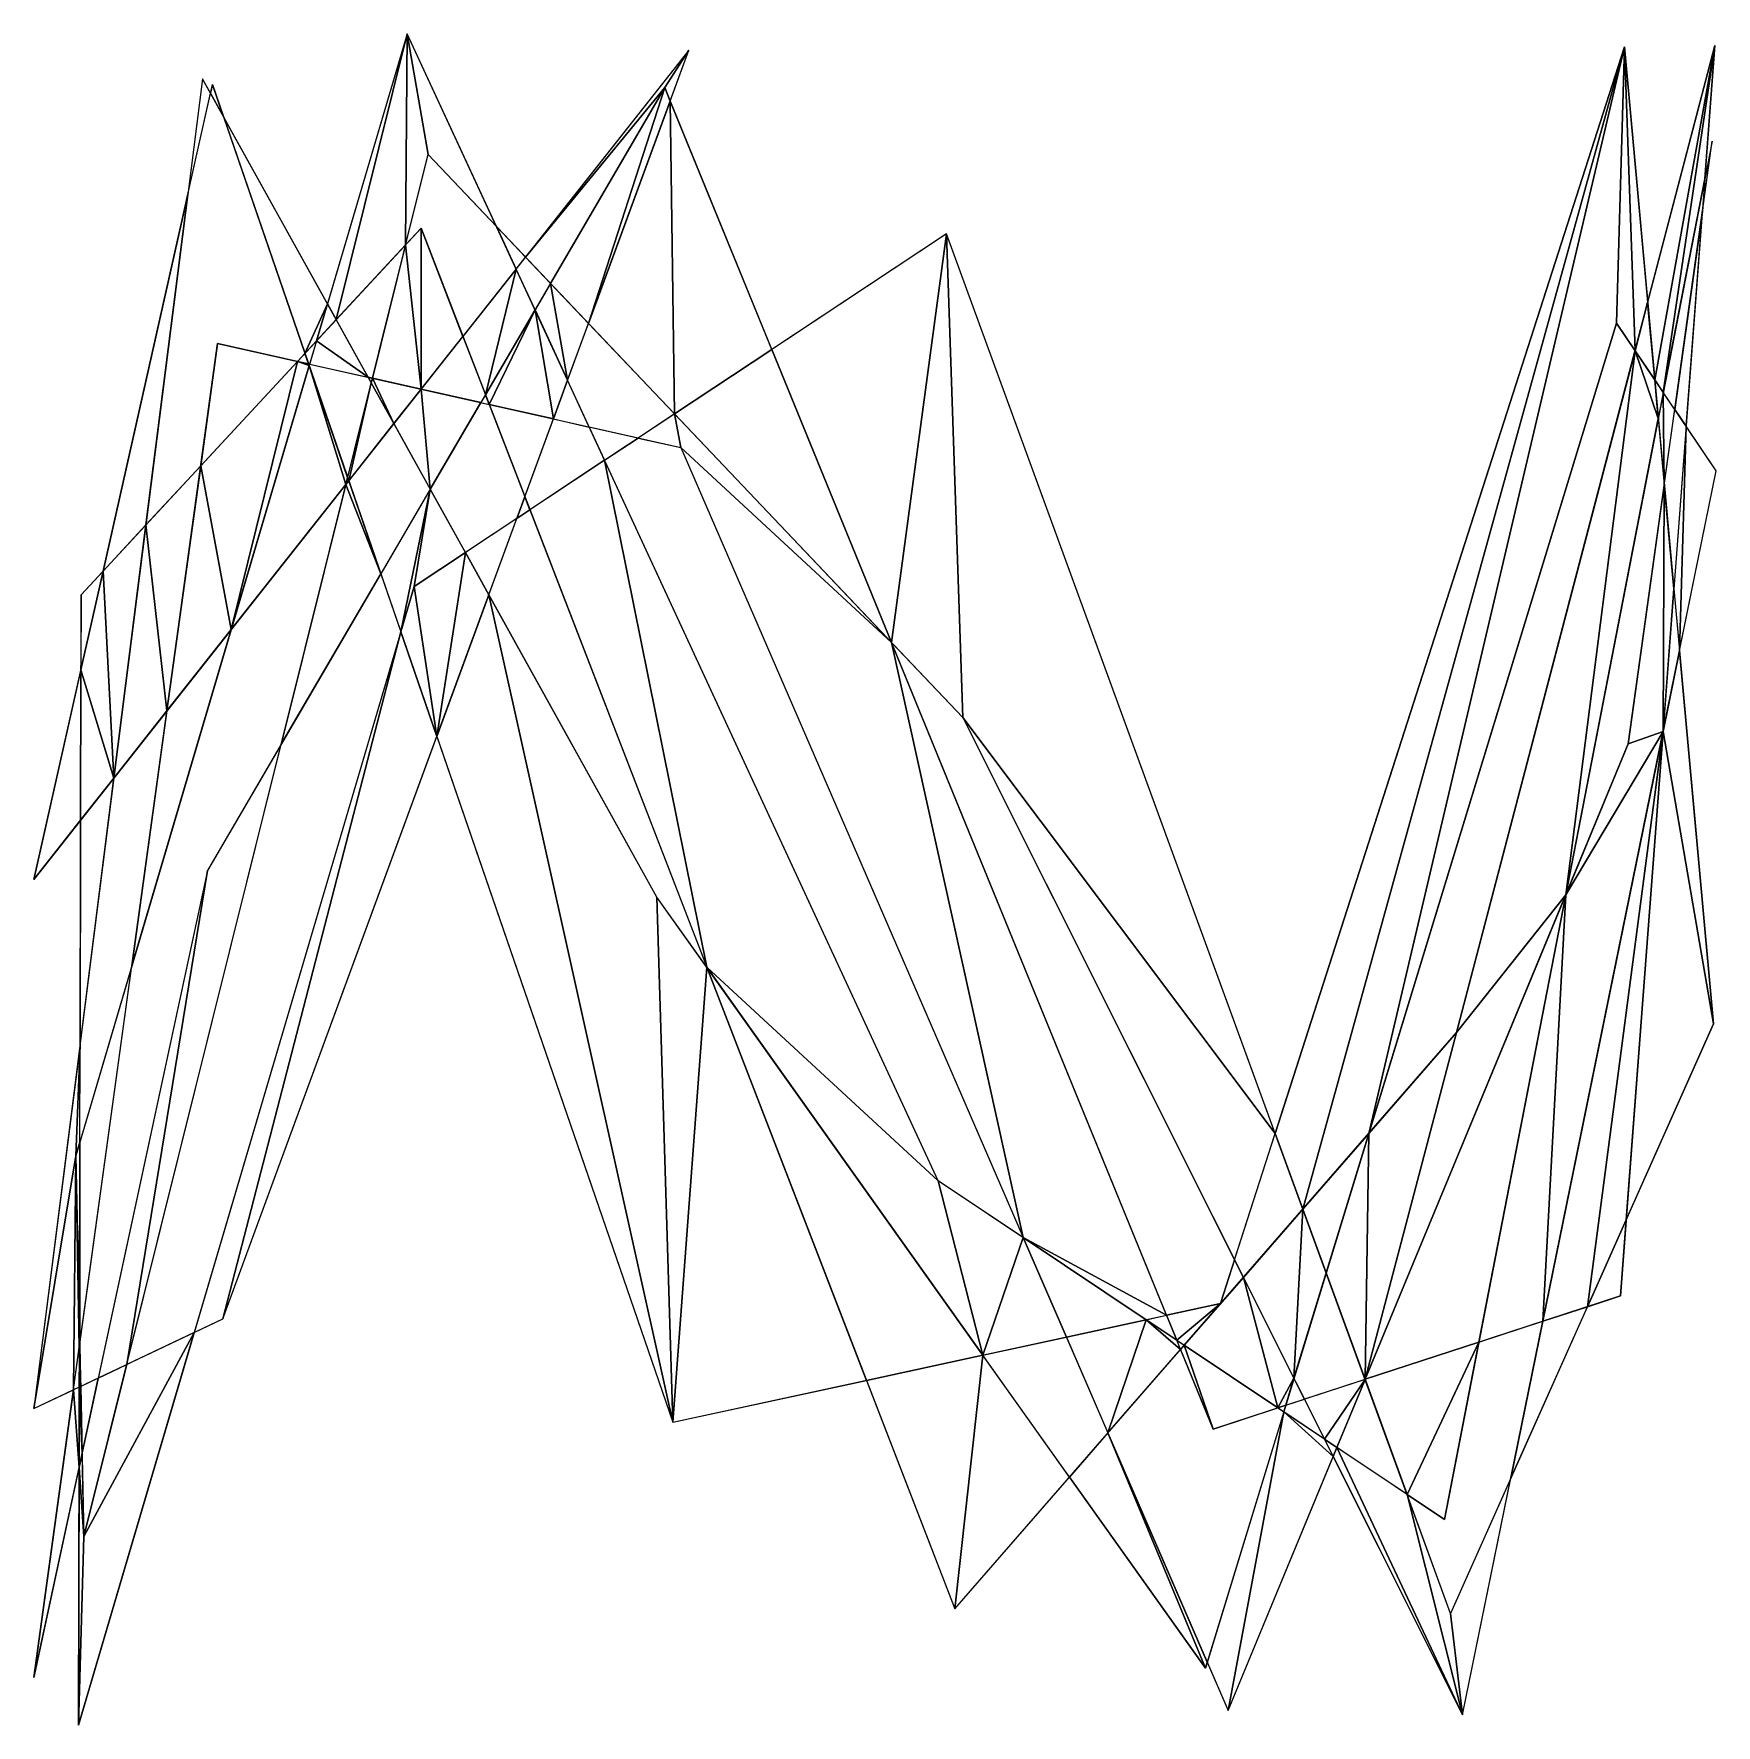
# Model space of a CAD drawing. Header units: metres. Extents: x -336 to 91, y -252 to 264.
# Drawn here: x -11.5 to 72.1, y 50.5 to 134.5 of the extents above; entities that cross this region are included whole.
import ezdxf

# ---------------------------------------------------------------- set-up
doc = ezdxf.new("R2010")
doc.units = ezdxf.units.M

msp = doc.modelspace()

# ---------------------------------------------------------------- linework, layer by layer
for p, q in [((7.060852, 134.50317, -363.6922), (-9.398712, 78.789276, -367.6922)), ((33.42755, 77.54791, -359.6922), (7.060852, 134.50317, -363.6922)), ((21.050842, 133.68921, -415.6922), (-11.481079, 92.50833, -415.6922)), ((-2.099609, 70.6871, -411.6922), (21.050842, 133.68921, -415.6922)), ((47.449585, 71.44467, -403.6922), (67.497894, 133.85318, -399.6922)), ((59.170593, 84.902374, -363.6922), (71.995056, 133.92838, -359.6922)), ((71.995056, 133.92838, -359.6922), (67.300415, 71.82736, -355.6922)), ((67.497894, 133.85318, -399.6922), (71.92813, 85.33554, -395.6922)), ((-11.481079, 92.50833, -415.6922), (-2.611694, 131.98376, -411.6922)), ((-3.110413, 132.27576, -403.6922), (-11.473022, 66.23108, -407.6922)), ((19.456146, 91.627014, -399.6922), (-3.110413, 132.27576, -403.6922)), ((-2.611694, 131.98376, -411.6922), (20.250458, 65.548706, -407.6922)), ((19.852112, 131.8317, -347.6922), (-2.862488, 92.949005, -343.6922)), ((47.072784, 65.21289, -351.6922), (19.852112, 131.8317, -347.6922)), ((71.85742, 129.17206, -351.6922), (58.563843, 60.729584, -355.6922)), ((67.69211, 99.24713, -347.6922), (71.85742, 129.17206, -351.6922)), ((-8.997101, 59.883453, -371.6922), (8.096191, 128.50839, -375.6922)), ((8.096191, 128.50839, -375.6922), (34.654144, 100.54477, -379.6922)), ((-9.134521, 106.64313, -375.6922), (7.747437, 124.85428, -371.6922)), ((33.835693, 124.57181, -387.6922), (7.402496, 107.05673, -383.6922)), ((7.747437, 124.85428, -371.6922), (34.246063, 56.283264, -367.6922)), ((58.86905, 56.06192, -391.6922), (33.835693, 124.57181, -387.6922)), ((67.10077, 120.135284, -391.6922), (46.695282, 53.342834, -395.6922)), ((72.058014, 112.804596, -387.6922), (67.10077, 120.135284, -391.6922)), ((-11.479065, 52.88446, -339.6922), (-2.357056, 119.12894, -335.6922)), ((-2.357056, 119.12894, -335.6922), (20.650726, 113.95181, -339.6922)), ((20.650726, 113.95181, -339.6922), (47.826508, 51.243134, -343.6922)), ((59.46985, 51.01779, -383.6922), (72.058014, 112.804596, -387.6922)), ((7.402496, 107.05673, -383.6922), (-9.268127, 50.50891, -379.6922)), ((-9.268127, 50.50891, -379.6922), (-9.134521, 106.64313, -375.6922)), ((34.654144, 100.54477, -379.6922), (59.46985, 51.01779, -383.6922)), ((47.826508, 51.243134, -343.6922), (67.69211, 99.24713, -347.6922)), ((-2.862488, 92.949005, -343.6922), (-11.479065, 52.88446, -339.6922)), ((46.695282, 53.342834, -395.6922), (19.456146, 91.627014, -399.6922)), ((34.246063, 56.283264, -367.6922), (59.170593, 84.902374, -363.6922)), ((71.92813, 85.33554, -395.6922), (58.86905, 56.06192, -391.6922)), ((-9.398712, 78.789276, -367.6922), (-8.997101, 59.883453, -371.6922)), ((58.563843, 60.729584, -355.6922), (33.42755, 77.54791, -359.6922)), ((20.250458, 65.548706, -407.6922), (47.449585, 71.44467, -403.6922)), ((67.300415, 71.82736, -355.6922), (47.072784, 65.21289, -351.6922)), ((-11.473022, 66.23108, -407.6922), (-2.099609, 70.6871, -411.6922))]:
    msp.add_line(p, q)
for points in [[(3.098633, 121.09152, -383.378), (3.533386, 120.30841, -392.936), (7.060852, 134.50317, -363.6922), (7.060952, 134.50328, -363.6921)], [(6.979736, 124.02615, -375.53226), (7.060852, 134.50317, -363.6922), (3.533386, 120.30841, -392.936), (3.533486, 120.30851, -392.9359)], [(7.060852, 134.50317, -363.6922), (6.979736, 124.02615, -375.53226), (8.096191, 128.50839, -375.6922), (8.096292, 128.5085, -375.6921)], [(7.060852, 134.50317, -363.6922), (8.096191, 128.50839, -375.6922), (11.490662, 124.934265, -369.61182), (11.490762, 124.934364, -369.61172)], [(21.050842, 133.68921, -415.6922), (12.934052, 123.41449, -374.9232), (19.852112, 131.8317, -347.6922), (19.852211, 131.8318, -347.6921)], [(21.050842, 133.68921, -415.6922), (19.852112, 131.8317, -347.6922), (20.12387, 131.16656, -378.13617), (20.12397, 131.16667, -378.13608)], [(67.497894, 133.85318, -399.6922), (50.162476, 79.88962, -391.86914), (51.534576, 76.13449, -382.07486), (51.534676, 76.13459, -382.07477)], [(67.497894, 133.85318, -399.6922), (51.534576, 76.13449, -382.07486), (54.805756, 79.89053, -377.27768), (54.805855, 79.89063, -377.2776)], [(54.805756, 79.89053, -377.27768), (67.10077, 120.135284, -391.6922), (67.497894, 133.85318, -399.6922), (67.49799, 133.85329, -399.6921)], [(68.02823, 118.763794, -375.93665), (67.497894, 133.85318, -399.6922), (67.10077, 120.135284, -391.6922), (67.10087, 120.13538, -391.6921)], [(67.497894, 133.85318, -399.6922), (68.02823, 118.763794, -375.93665), (68.65643, 121.165344, -386.0051), (68.65653, 121.16544, -386.005)], [(68.65643, 121.165344, -386.0051), (69.008026, 117.31485, -378.1374), (71.995056, 133.92838, -359.6922), (71.995155, 133.92848, -359.6921)], [(69.432495, 116.687195, -366.32285), (71.995056, 133.92838, -359.6922), (69.008026, 117.31485, -378.1374), (69.008125, 117.31495, -378.1373)], [(71.995056, 133.92838, -359.6922), (69.432495, 116.687195, -366.32285), (71.49408, 127.30136, -356.73688), (71.49418, 127.30146, -356.7368)], [(-2.708679, 131.55212, -407.33862), (-3.110413, 132.27576, -403.6922), (-3.839081, 126.520905, -403.6434), (-3.838981, 126.521, -403.6433)], [(-2.062775, 130.38867, -409.356), (-2.611694, 131.98376, -411.6922), (-2.708679, 131.55212, -407.33862), (-2.708579, 131.55223, -407.33853)], [(12.934052, 123.41449, -374.9232), (14.172882, 122.11005, -371.65466), (19.852112, 131.8317, -347.6922), (19.852211, 131.8318, -347.6921)], [(16.06424, 120.11859, -377.21774), (19.852112, 131.8317, -347.6922), (14.172882, 122.11005, -371.65466), (14.172982, 122.110146, -371.65457)], [(19.852112, 131.8317, -347.6922), (16.06424, 120.11859, -377.21774), (20.12387, 131.16656, -378.13617), (20.12397, 131.16667, -378.13608)], [(20.33252, 115.62439, -372.44238), (20.12387, 131.16656, -378.13617), (16.06424, 120.11859, -377.21774), (16.064339, 120.11869, -377.21765)], [(20.12387, 131.16656, -378.13617), (20.33252, 115.62439, -372.44238), (25.165863, 118.82703, -375.54477), (25.165962, 118.827126, -375.54468)], [(1.982025, 118.63492, -381.73022), (3.098633, 121.09152, -383.378), (-2.062775, 130.38867, -409.356), (-2.062675, 130.38878, -409.3559)], [(71.85742, 129.17206, -351.6922), (71.49408, 127.30136, -356.73688), (71.37167, 125.68234, -359.56415), (71.37177, 125.68244, -359.56406)], [(-3.839081, 126.520905, -403.6434), (-8.039978, 107.82385, -387.93887), (-5.916473, 110.11453, -393.1921), (-5.916373, 110.11463, -393.19202)], [(71.37167, 125.68234, -359.56415), (70.00232, 115.84451, -365.43192), (70.56506, 115.01233, -369.20364), (70.56516, 115.01243, -369.20355)], [(7.747437, 124.85428, -371.6922), (6.979736, 124.02615, -375.53226), (7.751678, 116.85431, -375.8523), (7.751779, 116.85441, -375.8522)], [(7.747437, 124.85428, -371.6922), (7.751678, 116.85431, -375.8523), (9.824799, 119.47861, -376.72067), (9.824899, 119.47871, -376.72058)], [(12.934052, 123.41449, -374.9232), (11.490662, 124.934265, -369.61182), (12.46756, 122.823975, -377.5326), (12.46766, 122.82407, -377.5325)], [(25.165863, 118.82703, -375.54477), (31.112213, 104.27417, -373.48477), (33.835693, 124.57181, -387.6922), (33.835793, 124.57191, -387.6921)], [(34.654144, 100.54477, -379.6922), (33.835693, 124.57181, -387.6922), (31.112213, 104.27417, -373.48477), (31.112312, 104.27427, -373.48468)], [(33.835693, 124.57181, -387.6922), (34.654144, 100.54477, -379.6922), (50.162476, 79.88962, -391.86914), (50.162575, 79.88972, -391.86905)], [(5.329132, 117.399414, -375.22137), (7.751678, 116.85431, -375.8523), (6.979736, 124.02615, -375.53226), (6.979837, 124.02625, -375.53217)], [(12.46756, 122.823975, -377.5326), (9.824799, 119.47861, -376.72067), (10.943909, 116.5827, -371.62466), (10.944009, 116.5828, -371.62457)], [(12.46756, 122.823975, -377.5326), (10.943909, 116.5827, -371.62466), (13.405884, 120.79709, -370.87216), (13.405984, 120.79719, -370.87207)], [(14.172882, 122.11005, -371.65466), (13.405884, 120.79709, -370.87216), (15.026886, 117.29553, -375.03775), (15.026986, 117.29563, -375.03766)], [(14.172882, 122.11005, -371.65466), (15.026886, 117.29553, -375.03775), (16.06424, 120.11859, -377.21774), (16.064339, 120.11869, -377.21765)], [(1.982025, 118.63492, -381.73022), (2.555725, 119.253815, -373.75735), (3.098633, 121.09152, -383.378), (3.098733, 121.09162, -383.3779)], [(3.533386, 120.30841, -392.936), (3.098633, 121.09152, -383.378), (2.555725, 119.253815, -373.75735), (2.555825, 119.253914, -373.75726)], [(69.008026, 117.31485, -378.1374), (68.65643, 121.165344, -386.0051), (68.02823, 118.763794, -375.93665), (68.02833, 118.76389, -375.93655)], [(2.555725, 119.253815, -373.75735), (5.122528, 117.44589, -375.82922), (3.533386, 120.30841, -392.936), (3.533486, 120.30851, -392.9359)], [(10.943909, 116.5827, -371.62466), (11.132965, 116.093475, -369.43372), (13.405884, 120.79709, -370.87216), (13.405984, 120.79719, -370.87207)], [(14.321564, 115.37598, -375.94196), (13.405884, 120.79709, -370.87216), (11.132965, 116.093475, -369.43372), (11.133065, 116.093575, -369.43362)], [(13.405884, 120.79709, -370.87216), (14.321564, 115.37598, -375.94196), (15.026886, 117.29553, -375.03775), (15.026986, 117.29563, -375.03766)], [(1.61206, 118.23581, -353.29678), (-2.357056, 119.12894, -335.6922), (-3.193939, 113.05142, -369.05133), (-3.193839, 113.05152, -369.05124)], [(2.161926, 118.11209, -371.3758), (1.982025, 118.63492, -381.73022), (1.61206, 118.23581, -353.29678), (1.612161, 118.23591, -353.2967)], [(2.555725, 119.253815, -373.75735), (2.214905, 118.10016, -361.48526), (5.122528, 117.44589, -375.82922), (5.122628, 117.44599, -375.82913)], [(31.112213, 104.27417, -373.48477), (25.165863, 118.82703, -375.54477), (20.33252, 115.62439, -372.44238), (20.332619, 115.62449, -372.4423)], [(68.02823, 118.763794, -375.93665), (59.170593, 84.902374, -363.6922), (64.58838, 91.74719, -354.4511), (64.58848, 91.74729, -354.45102)], [(68.02823, 118.763794, -375.93665), (64.58838, 91.74719, -354.4511), (69.18274, 115.40146, -372.44928), (69.18284, 115.40156, -372.4492)], [(68.02823, 118.763794, -375.93665), (69.18274, 115.40146, -372.44928), (69.008026, 117.31485, -378.1374), (69.008125, 117.31495, -378.1373)], [(-3.193939, 113.05142, -369.05133), (-1.680542, 104.91443, -375.2591), (1.61206, 118.23581, -353.29678), (1.612161, 118.23591, -353.2967)], [(2.192352, 118.02374, -366.50095), (1.61206, 118.23581, -353.29678), (-1.680542, 104.91443, -375.2591), (-1.680442, 104.91453, -375.259)], [(4.015259, 112.12451, -375.98398), (2.192352, 118.02374, -366.50095), (-1.680542, 104.91443, -375.2591), (-1.680442, 104.91453, -375.259)], [(1.61206, 118.23581, -353.29678), (2.192352, 118.02374, -366.50095), (2.161926, 118.11209, -371.3758), (2.162026, 118.11219, -371.3757)], [(2.214905, 118.10016, -361.48526), (2.161926, 118.11209, -371.3758), (2.192352, 118.02374, -366.50095), (2.192452, 118.02384, -366.50085)], [(2.192352, 118.02374, -366.50095), (4.015259, 112.12451, -375.98398), (4.102234, 112.473755, -373.41763), (4.102334, 112.473854, -373.41754)], [(4.102234, 112.473755, -373.41763), (4.159576, 112.30722, -374.9298), (5.273132, 117.17462, -375.0822), (5.273232, 117.17472, -375.08212)], [(6.400513, 115.14392, -378.68805), (5.273132, 117.17462, -375.0822), (4.159576, 112.30722, -374.9298), (4.159677, 112.30732, -374.92972)], [(5.329132, 117.399414, -375.22137), (5.122528, 117.44589, -375.82922), (5.273132, 117.17462, -375.0822), (5.273232, 117.17472, -375.08212)], [(5.273132, 117.17462, -375.0822), (6.400513, 115.14392, -378.68805), (5.329132, 117.399414, -375.22137), (5.329232, 117.39951, -375.22128)], [(7.751678, 116.85431, -375.8523), (5.329132, 117.399414, -375.22137), (6.400513, 115.14392, -378.68805), (6.400613, 115.14402, -378.68796)], [(7.751678, 116.85431, -375.8523), (6.400513, 115.14392, -378.68805), (8.204803, 111.89389, -372.7223), (8.204904, 111.89399, -372.7222)], [(7.751678, 116.85431, -375.8523), (8.204803, 111.89389, -372.7223), (10.713287, 116.1879, -367.44077), (10.713387, 116.187996, -367.44067)], [(16.100891, 114.975586, -372.59042), (15.026886, 117.29553, -375.03775), (14.321564, 115.37598, -375.94196), (14.321664, 115.376076, -375.94186)], [(11.132965, 116.093475, -369.43372), (10.943909, 116.5827, -371.62466), (10.713287, 116.1879, -367.44077), (10.713387, 116.187996, -367.44067)], [(14.321564, 115.37598, -375.94196), (11.132965, 116.093475, -369.43372), (12.902557, 111.51428, -378.0953), (12.902658, 111.51438, -378.0952)], [(69.432495, 116.687195, -366.32285), (69.18274, 115.40146, -372.44928), (69.483, 112.1134, -362.20157), (69.4831, 112.1135, -362.20148)], [(69.432495, 116.687195, -366.32285), (69.483, 112.1134, -362.20157), (70.00232, 115.84451, -365.43192), (70.00242, 115.84461, -365.43182)], [(20.650726, 113.95181, -339.6922), (20.33252, 115.62439, -372.44238), (18.5289, 114.42926, -364.34814), (18.529, 114.42936, -364.34805)], [(31.112213, 104.27417, -373.48477), (20.33252, 115.62439, -372.44238), (20.650726, 113.95181, -339.6922), (20.650826, 113.95191, -339.6921)], [(18.5289, 114.42926, -364.34814), (16.100891, 114.975586, -372.59042), (16.86441, 113.326355, -370.70108), (16.86451, 113.326454, -370.701)], [(70.56506, 115.01233, -369.20364), (69.95508, 106.94339, -369.9486), (70.23633, 103.86322, -376.02002), (70.23643, 103.86332, -376.01993)], [(70.56506, 115.01233, -369.20364), (70.23633, 103.86322, -376.02002), (72.058014, 112.804596, -387.6922), (72.05811, 112.804695, -387.6921)], [(31.112213, 104.27417, -373.48477), (20.650726, 113.95181, -339.6922), (37.651764, 74.72156, -350.6073), (37.651863, 74.72166, -350.6072)], [(-5.916473, 110.11453, -393.1921), (-4.870453, 100.876465, -376.24326), (-3.193939, 113.05142, -369.05133), (-3.193839, 113.05152, -369.05124)], [(-1.680542, 104.91443, -375.2591), (-3.193939, 113.05142, -369.05133), (-4.870453, 100.876465, -376.24326), (-4.870353, 100.876564, -376.24316)], [(16.86441, 113.326355, -370.70108), (13.15271, 110.86694, -380.60098), (21.933167, 88.14563, -387.27798), (21.933266, 88.14573, -387.2779)], [(16.86441, 113.326355, -370.70108), (21.933167, 88.14563, -387.27798), (33.42755, 77.54791, -359.6922), (33.42765, 77.54801, -359.6921)], [(4.015259, 112.12451, -375.98398), (0.800964, 99.22009, -359.39856), (5.748657, 107.68948, -367.26184), (5.748757, 107.68958, -367.26175)], [(4.159576, 112.30722, -374.9298), (4.102234, 112.473755, -373.41763), (4.015259, 112.12451, -375.98398), (4.015359, 112.12461, -375.9839)], [(4.015259, 112.12451, -375.98398), (5.748657, 107.68948, -367.26184), (4.159576, 112.30722, -374.9298), (4.159677, 112.30732, -374.92972)], [(6.739868, 104.80908, -377.06998), (8.204803, 111.89389, -372.7223), (5.748657, 107.68948, -367.26184), (5.748757, 107.68958, -367.26175)], [(6.739868, 104.80908, -377.06998), (7.402496, 107.05673, -383.6922), (8.204803, 111.89389, -372.7223), (8.204904, 111.89399, -372.7222)], [(8.204803, 111.89389, -372.7223), (7.402496, 107.05673, -383.6922), (9.95224, 108.74625, -380.4945), (9.95234, 108.746346, -380.49442)], [(69.418915, 99.85104, -374.26187), (69.483, 112.1134, -362.20157), (67.69211, 99.24713, -347.6922), (67.69221, 99.24723, -347.6921)], [(69.418915, 99.85104, -374.26187), (69.95508, 106.94339, -369.9486), (69.483, 112.1134, -362.20157), (69.4831, 112.1135, -362.20148)], [(13.15271, 110.86694, -380.60098), (12.902557, 111.51428, -378.0953), (12.507599, 110.43945, -385.49414), (12.507699, 110.43955, -385.49405)], [(-8.039978, 107.82385, -387.93887), (-7.509155, 97.536255, -398.8929), (-5.916473, 110.11453, -393.1921), (-5.916373, 110.11463, -393.19202)], [(-4.870453, 100.876465, -376.24326), (-5.916473, 110.11453, -393.1921), (-7.509155, 97.536255, -398.8929), (-7.509055, 97.536354, -398.89282)], [(12.507599, 110.43945, -385.49414), (9.95224, 108.74625, -380.4945), (11.115479, 106.65091, -391.98233), (11.115579, 106.65101, -391.98224)], [(8.528656, 99.61105, -397.32645), (9.95224, 108.74625, -380.4945), (7.402496, 107.05673, -383.6922), (7.402596, 107.05683, -383.6921)], [(9.95224, 108.74625, -380.4945), (8.528656, 99.61105, -397.32645), (11.115479, 106.65091, -391.98233), (11.115579, 106.65101, -391.98224)], [(-9.134521, 106.64313, -375.6922), (-9.143402, 102.91275, -398.1586), (-8.039978, 107.82385, -387.93887), (-8.039878, 107.82395, -387.93878)], [(-7.509155, 97.536255, -398.8929), (-8.039978, 107.82385, -387.93887), (-9.143402, 102.91275, -398.1586), (-9.143302, 102.91285, -398.1585)], [(6.739868, 104.80908, -377.06998), (8.528656, 99.61105, -397.32645), (7.402496, 107.05673, -383.6922), (7.402596, 107.05683, -383.6921)], [(20.250458, 65.548706, -407.6922), (11.115479, 106.65091, -391.98233), (8.528656, 99.61105, -397.32645), (8.528756, 99.61115, -397.32635)], [(11.115479, 106.65091, -391.98233), (20.250458, 65.548706, -407.6922), (19.456146, 91.627014, -399.6922), (19.456245, 91.62711, -399.6921)], [(-1.680542, 104.91443, -375.2591), (-4.870453, 100.876465, -376.24326), (-6.613892, 88.21561, -372.65305), (-6.613791, 88.215706, -372.65295)], [(6.739868, 104.80908, -377.06998), (-3.518311, 70.012665, -390.6542), (-2.099609, 70.6871, -411.6922), (-2.099509, 70.6872, -411.6921)], [(6.739868, 104.80908, -377.06998), (-2.099609, 70.6871, -411.6922), (8.528656, 99.61105, -397.32645), (8.528756, 99.61115, -397.32635)], [(31.112213, 104.27417, -373.48477), (37.651764, 74.72156, -350.6073), (44.764313, 70.86258, -366.93958), (44.764412, 70.86268, -366.93948)], [(69.418915, 99.85104, -374.26187), (71.92813, 85.33554, -395.6922), (70.23633, 103.86322, -376.02002), (70.23643, 103.86332, -376.01993)], [(-9.161163, 95.44501, -393.66473), (-9.143402, 102.91275, -398.1586), (-11.481079, 92.50833, -415.6922), (-11.480979, 92.50843, -415.6921)], [(-9.161163, 95.44501, -393.66473), (-7.509155, 97.536255, -398.8929), (-9.143402, 102.91275, -398.1586), (-9.143302, 102.91285, -398.1585)], [(48.147034, 73.61575, -392.71008), (50.162476, 79.88962, -391.86914), (34.654144, 100.54477, -379.6922), (34.654243, 100.54487, -379.6921)], [(-2.862488, 92.949005, -343.6922), (-6.871094, 68.41879, -373.1637), (0.800964, 99.22009, -359.39856), (0.801064, 99.22019, -359.39847)], [(65.66324, 71.29199, -377.13458), (69.418915, 99.85104, -374.26187), (63.453186, 70.569305, -372.9479), (63.453285, 70.569405, -372.9478)], [(69.418915, 99.85104, -374.26187), (64.58838, 91.74719, -354.4511), (63.453186, 70.569305, -372.9479), (63.453285, 70.569405, -372.9478)], [(69.418915, 99.85104, -374.26187), (67.69211, 99.24713, -347.6922), (64.58838, 91.74719, -354.4511), (64.58848, 91.74729, -354.45102)], [(65.66324, 71.29199, -377.13458), (67.585724, 75.60147, -369.3823), (69.418915, 99.85104, -374.26187), (69.419014, 99.85114, -374.26178)], [(69.418915, 99.85104, -374.26187), (67.585724, 75.60147, -369.3823), (71.92813, 85.33554, -395.6922), (71.92823, 85.33564, -395.6921)], [(-9.161163, 95.44501, -393.66473), (-9.187744, 84.2793, -387.18973), (-7.509155, 97.536255, -398.8929), (-7.509055, 97.536354, -398.89282)], [(-2.862488, 92.949005, -343.6922), (-8.28244, 67.74786, -363.0296), (-6.871094, 68.41879, -373.1637), (-6.870994, 68.41889, -373.1636)], [(21.933167, 88.14563, -387.27798), (19.456146, 91.627014, -399.6922), (20.250458, 65.548706, -407.6922), (20.250557, 65.548805, -407.6921)], [(54.63037, 67.684235, -368.4907), (64.58838, 91.74719, -354.4511), (59.170593, 84.902374, -363.6922), (59.170692, 84.90247, -363.6921)], [(64.58838, 91.74719, -354.4511), (54.63037, 67.684235, -368.4907), (60.27304, 69.52939, -358.98438), (60.27314, 69.52949, -358.98428)], [(63.453186, 70.569305, -372.9479), (64.58838, 91.74719, -354.4511), (60.27304, 69.52939, -358.98438), (60.27314, 69.52949, -358.98428)], [(-9.199219, 79.46457, -370.91376), (-9.199982, 69.43512, -374.49817), (-6.613892, 88.21561, -372.65305), (-6.613791, 88.215706, -372.65295)], [(21.933167, 88.14563, -387.27798), (20.250458, 65.548706, -407.6922), (29.860504, 67.6319, -390.47354), (29.860603, 67.631996, -390.47345)], [(35.637634, 68.884186, -393.375), (33.42755, 77.54791, -359.6922), (21.933167, 88.14563, -387.27798), (21.933266, 88.14573, -387.2779)], [(35.637634, 68.884186, -393.375), (21.933167, 88.14563, -387.27798), (29.860504, 67.6319, -390.47354), (29.860603, 67.631996, -390.47345)], [(54.805756, 79.89053, -377.27768), (54.63037, 67.684235, -368.4907), (59.170593, 84.902374, -363.6922), (59.170692, 84.90247, -363.6921)], [(-9.398712, 78.789276, -367.6922), (-9.187744, 84.2793, -387.18973), (-11.473022, 66.23108, -407.6922), (-11.472922, 66.23118, -407.6921)], [(-9.398712, 78.789276, -367.6922), (-9.199219, 79.46457, -370.91376), (-9.187744, 84.2793, -387.18973), (-9.187644, 84.279396, -387.18964)], [(51.534576, 76.13449, -382.07486), (52.691223, 72.969086, -378.4057), (54.805756, 79.89053, -377.27768), (54.805855, 79.89063, -377.2776)], [(54.62317, 67.681885, -374.0253), (54.805756, 79.89053, -377.27768), (52.691223, 72.969086, -378.4057), (52.691322, 72.969185, -378.4056)], [(54.805756, 79.89053, -377.27768), (54.62317, 67.681885, -374.0253), (54.63037, 67.684235, -368.4907), (54.63047, 67.68433, -368.4906)], [(-9.398712, 78.789276, -367.6922), (-9.220764, 70.41199, -373.68143), (-9.199219, 79.46457, -370.91376), (-9.199119, 79.46467, -370.91367)], [(-9.199219, 79.46457, -370.91376), (-9.220764, 70.41199, -373.68143), (-9.199982, 69.43512, -374.49817), (-9.199882, 69.43522, -374.49808)], [(-9.398712, 78.789276, -367.6922), (-11.473022, 66.23108, -407.6922), (-9.512878, 67.1629, -379.54773), (-9.512778, 67.163, -379.54764)], [(-9.398712, 78.789276, -367.6922), (-9.512878, 67.1629, -379.54773), (-9.22348, 69.26459, -373.50842), (-9.22338, 69.26469, -373.50833)], [(-9.398712, 78.789276, -367.6922), (-9.22348, 69.26459, -373.50842), (-9.220764, 70.41199, -373.68143), (-9.220664, 70.41209, -373.68134)], [(35.637634, 68.884186, -393.375), (37.651764, 74.72156, -350.6073), (33.42755, 77.54791, -359.6922), (33.42765, 77.54801, -359.6921)], [(48.5831, 72.74548, -375.6389), (51.092712, 67.736786, -371.1707), (51.534576, 76.13449, -382.07486), (51.534676, 76.13459, -382.07477)], [(52.691223, 72.969086, -378.4057), (51.534576, 76.13449, -382.07486), (51.092712, 67.736786, -371.1707), (51.09281, 67.736885, -371.1706)], [(65.66324, 71.29199, -377.13458), (67.300415, 71.82736, -355.6922), (67.585724, 75.60147, -369.3823), (67.58582, 75.60157, -369.3822)], [(35.637634, 68.884186, -393.375), (39.79129, 69.78458, -373.07812), (37.651764, 74.72156, -350.6073), (37.651863, 74.72166, -350.6072)], [(43.748413, 70.642365, -370.83203), (44.764313, 70.86258, -366.93958), (37.651764, 74.72156, -350.6073), (37.651863, 74.72166, -350.6072)], [(43.748413, 70.642365, -370.83203), (37.651764, 74.72156, -350.6073), (39.79129, 69.78458, -373.07812), (39.79139, 69.784676, -373.07803)], [(47.449585, 71.44467, -403.6922), (48.5831, 72.74548, -375.6389), (48.147034, 73.61575, -392.71008), (48.147133, 73.61585, -392.71)], [(45.645844, 69.37283, -357.58966), (50.290558, 66.26511, -359.8562), (48.5831, 72.74548, -375.6389), (48.5832, 72.74558, -375.6388)], [(47.449585, 71.44467, -403.6922), (45.645844, 69.37283, -357.58966), (48.5831, 72.74548, -375.6389), (48.5832, 72.74558, -375.6388)], [(51.092712, 67.736786, -371.1707), (48.5831, 72.74548, -375.6389), (50.290558, 66.26511, -359.8562), (50.290657, 66.265205, -359.8561)], [(47.449585, 71.44467, -403.6922), (44.764313, 70.86258, -366.93958), (45.270355, 69.624054, -353.30652), (45.270454, 69.62415, -353.30643)], [(47.449585, 71.44467, -403.6922), (45.270355, 69.624054, -353.30652), (45.645844, 69.37283, -357.58966), (45.645943, 69.37293, -357.58957)], [(43.748413, 70.642365, -370.83203), (39.79129, 69.78458, -373.07812), (41.855682, 65.020874, -372.1919), (41.85578, 65.02097, -372.1918)], [(43.748413, 70.642365, -370.83203), (41.855682, 65.020874, -372.1919), (45.460144, 69.15961, -361.7795), (45.460243, 69.159706, -361.77942)], [(43.748413, 70.642365, -370.83203), (45.460144, 69.15961, -361.7795), (45.270355, 69.624054, -353.30652), (45.270454, 69.62415, -353.30643)], [(65.66324, 71.29199, -377.13458), (63.453186, 70.569305, -372.9479), (61.866425, 62.780884, -388.532), (61.866524, 62.780983, -388.53192)], [(-8.997101, 59.883453, -371.6922), (-9.268127, 50.50891, -379.6922), (-3.518311, 70.012665, -390.6542), (-3.518211, 70.012764, -390.6541)], [(-8.997101, 59.883453, -371.6922), (-3.518311, 70.012665, -390.6542), (-6.871094, 68.41879, -373.1637), (-6.870994, 68.41889, -373.1636)], [(-9.22348, 69.26459, -373.50842), (-9.228149, 67.29828, -371.95285), (-9.155334, 67.332886, -372.57318), (-9.155234, 67.332985, -372.5731)], [(-9.22348, 69.26459, -373.50842), (-9.155334, 67.332886, -372.57318), (-9.199982, 69.43512, -374.49817), (-9.199882, 69.43522, -374.49808)], [(35.637634, 68.884186, -393.375), (29.860504, 67.6319, -390.47354), (34.246063, 56.283264, -367.6922), (34.246162, 56.283363, -367.6921)], [(35.637634, 68.884186, -393.375), (34.246063, 56.283264, -367.6922), (39.94629, 62.82843, -380.52765), (39.94639, 62.82853, -380.52756)], [(45.460144, 69.15961, -361.7795), (47.072784, 65.21289, -351.6922), (45.645844, 69.37283, -357.58966), (45.645943, 69.37293, -357.58957)], [(50.290558, 66.26511, -359.8562), (45.645844, 69.37283, -357.58966), (47.072784, 65.21289, -351.6922), (47.072884, 65.21299, -351.6921)], [(56.710358, 61.969727, -365.8065), (60.27304, 69.52939, -358.98438), (54.63037, 67.684235, -368.4907), (54.63047, 67.68433, -368.4906)], [(60.27304, 69.52939, -358.98438), (56.710358, 61.969727, -365.8065), (58.563843, 60.729584, -355.6922), (58.563942, 60.729683, -355.6921)], [(-9.512878, 67.1629, -379.54773), (-9.237671, 63.306305, -367.41803), (-9.228149, 67.29828, -371.95285), (-9.228049, 67.29838, -371.95276)], [(-9.0849, 64.0166, -369.4486), (-9.228149, 67.29828, -371.95285), (-9.237671, 63.306305, -367.41803), (-9.237571, 63.306404, -367.41794)], [(-9.228149, 67.29828, -371.95285), (-9.0849, 64.0166, -369.4486), (-9.155334, 67.332886, -372.57318), (-9.155234, 67.332985, -372.5731)], [(-8.28244, 67.74786, -363.0296), (-9.155334, 67.332886, -372.57318), (-9.0849, 64.0166, -369.4486), (-9.0848, 64.0167, -369.44852)], [(50.68225, 66.39319, -364.15762), (51.092712, 67.736786, -371.1707), (50.290558, 66.26511, -359.8562), (50.290657, 66.265205, -359.8561)], [(50.68225, 66.39319, -364.15762), (51.613373, 66.69766, -367.8161), (51.092712, 67.736786, -371.1707), (51.09281, 67.736885, -371.1706)], [(52.606537, 64.715546, -362.22864), (54.62317, 67.681885, -374.0253), (51.613373, 66.69766, -367.8161), (51.613472, 66.69776, -367.816)], [(52.606537, 64.715546, -362.22864), (53.22937, 64.2988, -352.356), (54.62317, 67.681885, -374.0253), (54.62327, 67.681984, -374.0252)], [(54.6261, 67.67386, -362.97156), (54.62317, 67.681885, -374.0253), (53.22937, 64.2988, -352.356), (53.22947, 64.2989, -352.3559)], [(56.710358, 61.969727, -365.8065), (54.63037, 67.684235, -368.4907), (54.6261, 67.67386, -362.97156), (54.626198, 67.67396, -362.97147)], [(-9.237671, 63.306305, -367.41803), (-9.512878, 67.1629, -379.54773), (-11.479065, 52.88446, -339.6922), (-11.478965, 52.88456, -339.6921)], [(50.68225, 66.39319, -364.15762), (50.290558, 66.26511, -359.8562), (50.583282, 66.069275, -362.03494), (50.58338, 66.069374, -362.03485)], [(46.786774, 53.642334, -372.16464), (47.826508, 51.243134, -343.6922), (50.583282, 66.069275, -362.03494), (50.58338, 66.069374, -362.03485)], [(53.042084, 63.846283, -357.8232), (50.583282, 66.069275, -362.03494), (47.826508, 51.243134, -343.6922), (47.826607, 51.243233, -343.6921)], [(50.583282, 66.069275, -362.03494), (53.042084, 63.846283, -357.8232), (52.606537, 64.715546, -362.22864), (52.606636, 64.715645, -362.22855)], [(41.855682, 65.020874, -372.1919), (39.94629, 62.82843, -380.52765), (46.695282, 53.342834, -395.6922), (46.69538, 53.342934, -395.6921)], [(41.855682, 65.020874, -372.1919), (46.695282, 53.342834, -395.6922), (46.786774, 53.642334, -372.16464), (46.786873, 53.642433, -372.16455)], [(53.22937, 64.2988, -352.356), (52.606537, 64.715546, -362.22864), (53.042084, 63.846283, -357.8232), (53.042183, 63.846382, -357.82312)], [(-8.997101, 59.883453, -371.6922), (-9.0849, 64.0166, -369.4486), (-9.237671, 63.306305, -367.41803), (-9.237571, 63.306404, -367.41794)], [(59.46985, 51.01779, -383.6922), (53.22937, 64.2988, -352.356), (53.042084, 63.846283, -357.8232), (53.042183, 63.846382, -357.82312)], [(59.46985, 51.01779, -383.6922), (56.710358, 61.969727, -365.8065), (53.22937, 64.2988, -352.356), (53.22947, 64.2989, -352.3559)], [(-8.997101, 59.883453, -371.6922), (-9.237671, 63.306305, -367.41803), (-9.268127, 50.50891, -379.6922), (-9.268027, 50.50901, -379.6921)], [(59.46985, 51.01779, -383.6922), (61.866425, 62.780884, -388.532), (58.86905, 56.06192, -391.6922), (58.86915, 56.06202, -391.6921)], [(59.46985, 51.01779, -383.6922), (58.86905, 56.06192, -391.6922), (56.710358, 61.969727, -365.8065), (56.710457, 61.969826, -365.8064)]]:
    msp.add_3dface(points)

doc.saveas('drawing.dxf')
